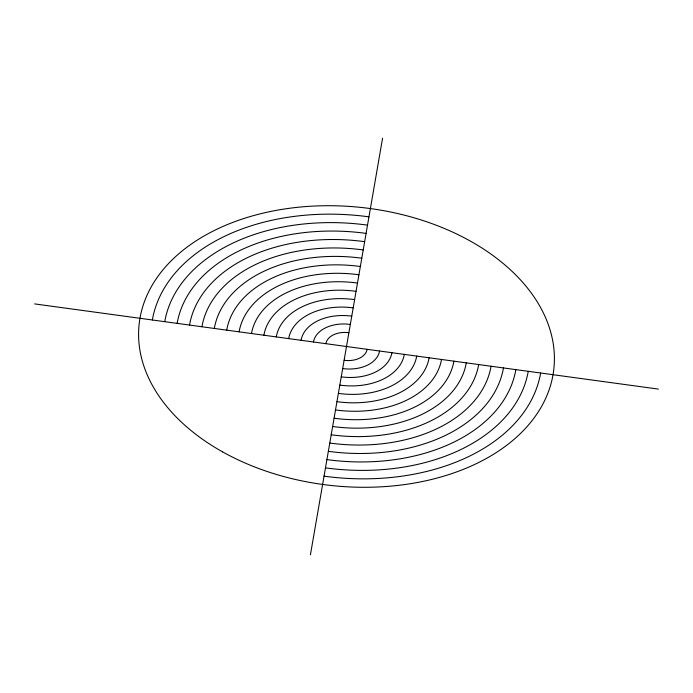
<?xml version="1.0" encoding="UTF-8"?>
<svg xmlns="http://www.w3.org/2000/svg" width="693" height="693" viewBox="0 0 693 693"><rect width="100%" height="100%" fill="white"/><g stroke="black" fill="none" stroke-linecap="round" stroke-linejoin="round"><path stroke-width="1.04" d="M310.429 554.772L382.571 138.228M34.65 303.915L658.35 389.085M416.718 356.089A70.911 47.54 6.1 0 1 338.375 393.399M276.282 336.911A70.911 47.54 6.1 0 1 354.625 299.601M391.935 352.702A45.885 30.761 6.1 0 1 341.242 376.845M301.065 340.298A45.885 30.761 6.1 0 1 351.758 316.155M367.151 349.324A20.859 13.981 6.1 0 1 344.109 360.291M325.849 343.676A20.859 13.981 6.1 0 1 348.891 332.709M379.547 351.013A33.368 22.375 6.1 0 1 342.68 368.572M313.453 341.987A33.368 22.375 6.1 0 1 350.32 324.428M404.331 354.4A58.394 39.154 6.1 0 1 339.813 385.117M288.669 338.6A58.394 39.154 6.1 0 1 353.187 307.883M478.681 364.553A133.48 89.484 6.1 0 1 331.211 434.78M214.319 328.447A133.48 89.484 6.1 0 1 361.789 258.22M540.644 373.016A196.041 131.436 6.1 0 1 324.047 476.16M152.356 319.984A196.041 131.436 6.1 0 1 368.953 216.84M528.248 371.318A183.532 123.042 6.1 0 1 325.476 467.879M164.752 321.682A183.532 123.042 6.1 0 1 367.524 225.121M515.861 369.629A171.015 114.657 6.1 0 1 326.914 459.606M177.139 323.371A171.015 114.657 6.1 0 1 366.086 233.394M503.465 367.94A158.506 106.263 6.1 0 1 328.343 451.325M189.536 325.06A158.506 106.263 6.1 0 1 364.657 241.675M491.068 366.242A145.989 97.878 6.1 0 1 329.781 443.052M201.932 326.758A145.989 97.878 6.1 0 1 363.219 249.948M466.285 362.863A120.963 81.098 6.1 0 1 332.64 426.498M226.715 330.137A120.963 81.098 6.1 0 1 360.36 266.502M453.898 361.166A108.454 72.704 6.1 0 1 334.078 418.226M239.102 331.834A108.454 72.704 6.1 0 1 358.922 274.774M441.502 359.476A95.937 64.319 6.1 0 1 335.507 409.953M251.498 333.524A95.937 64.319 6.1 0 1 357.493 283.047M429.114 357.779A83.42 55.925 6.1 0 1 336.945 401.671M263.886 335.221A83.42 55.925 6.1 0 1 356.055 291.329M222.548 451.853A208.558 139.821 6.1 0 0 553.031 374.705A208.558 139.821 6.1 0 0 263.92 212.942A208.558 139.821 6.1 0 0 222.548 451.853"/></g></svg>
